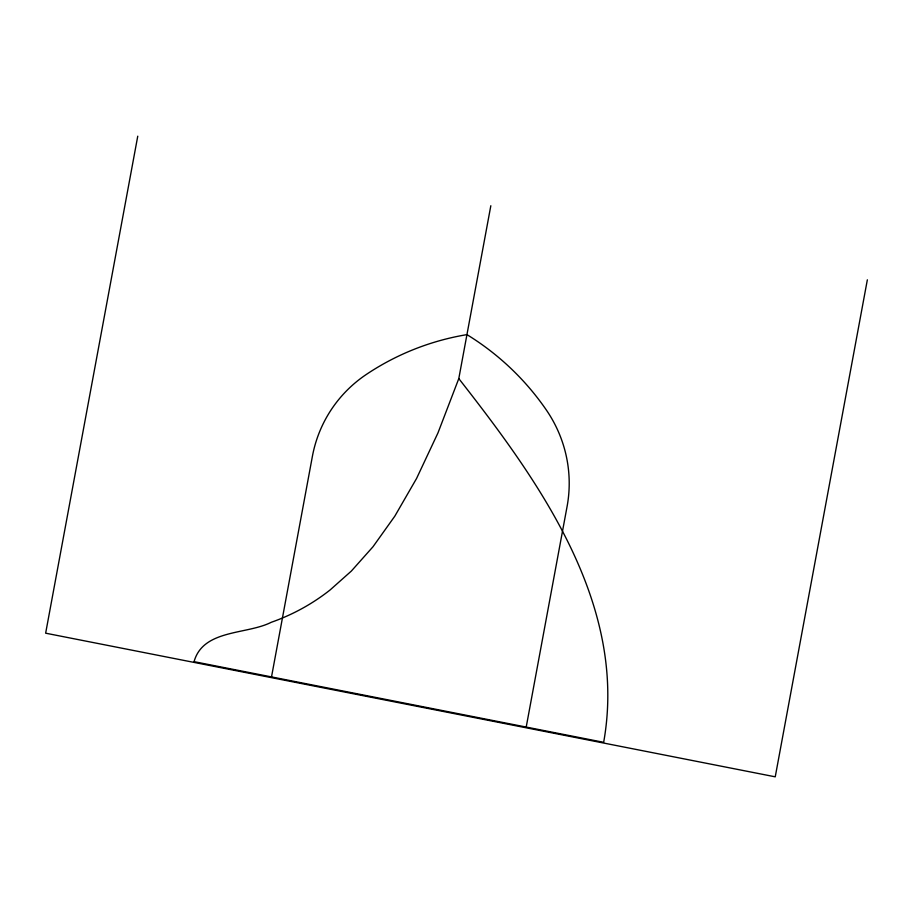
<?xml version="1.0" encoding="UTF-8"?>
<svg xmlns="http://www.w3.org/2000/svg" width="913" height="913" viewBox="0 0 913 913"><rect width="100%" height="100%" fill="white"/><g stroke="black" fill="none" stroke-linecap="round" stroke-linejoin="round"><path stroke-width="1.37" d="M137.76 136.174L45.65 633.188L775.24 776.826L867.35 279.823M271.515 676.921L312.383 456.397A130.08 128.037 33.2 0 1 366.227 374.513A260.159 256.074 33.2 0 1 466.942 334.626A260.159 256.074 33.2 0 1 546.316 409.971A130.08 128.037 33.2 0 1 567.076 506.544L526.208 727.056M458.794 378.598C538.99 481.094 628.224 604.44 603.664 742.315L194.058 661.663C203.131 629.103 246.556 634.809 271.264 622.289A208.232 204.957 33.2 0 0 330.107 589.958L351.345 571.07L373.006 546.739L394.815 516.165L416.556 478.492L437.966 432.91L458.794 378.598L490.829 205.733"/></g></svg>
